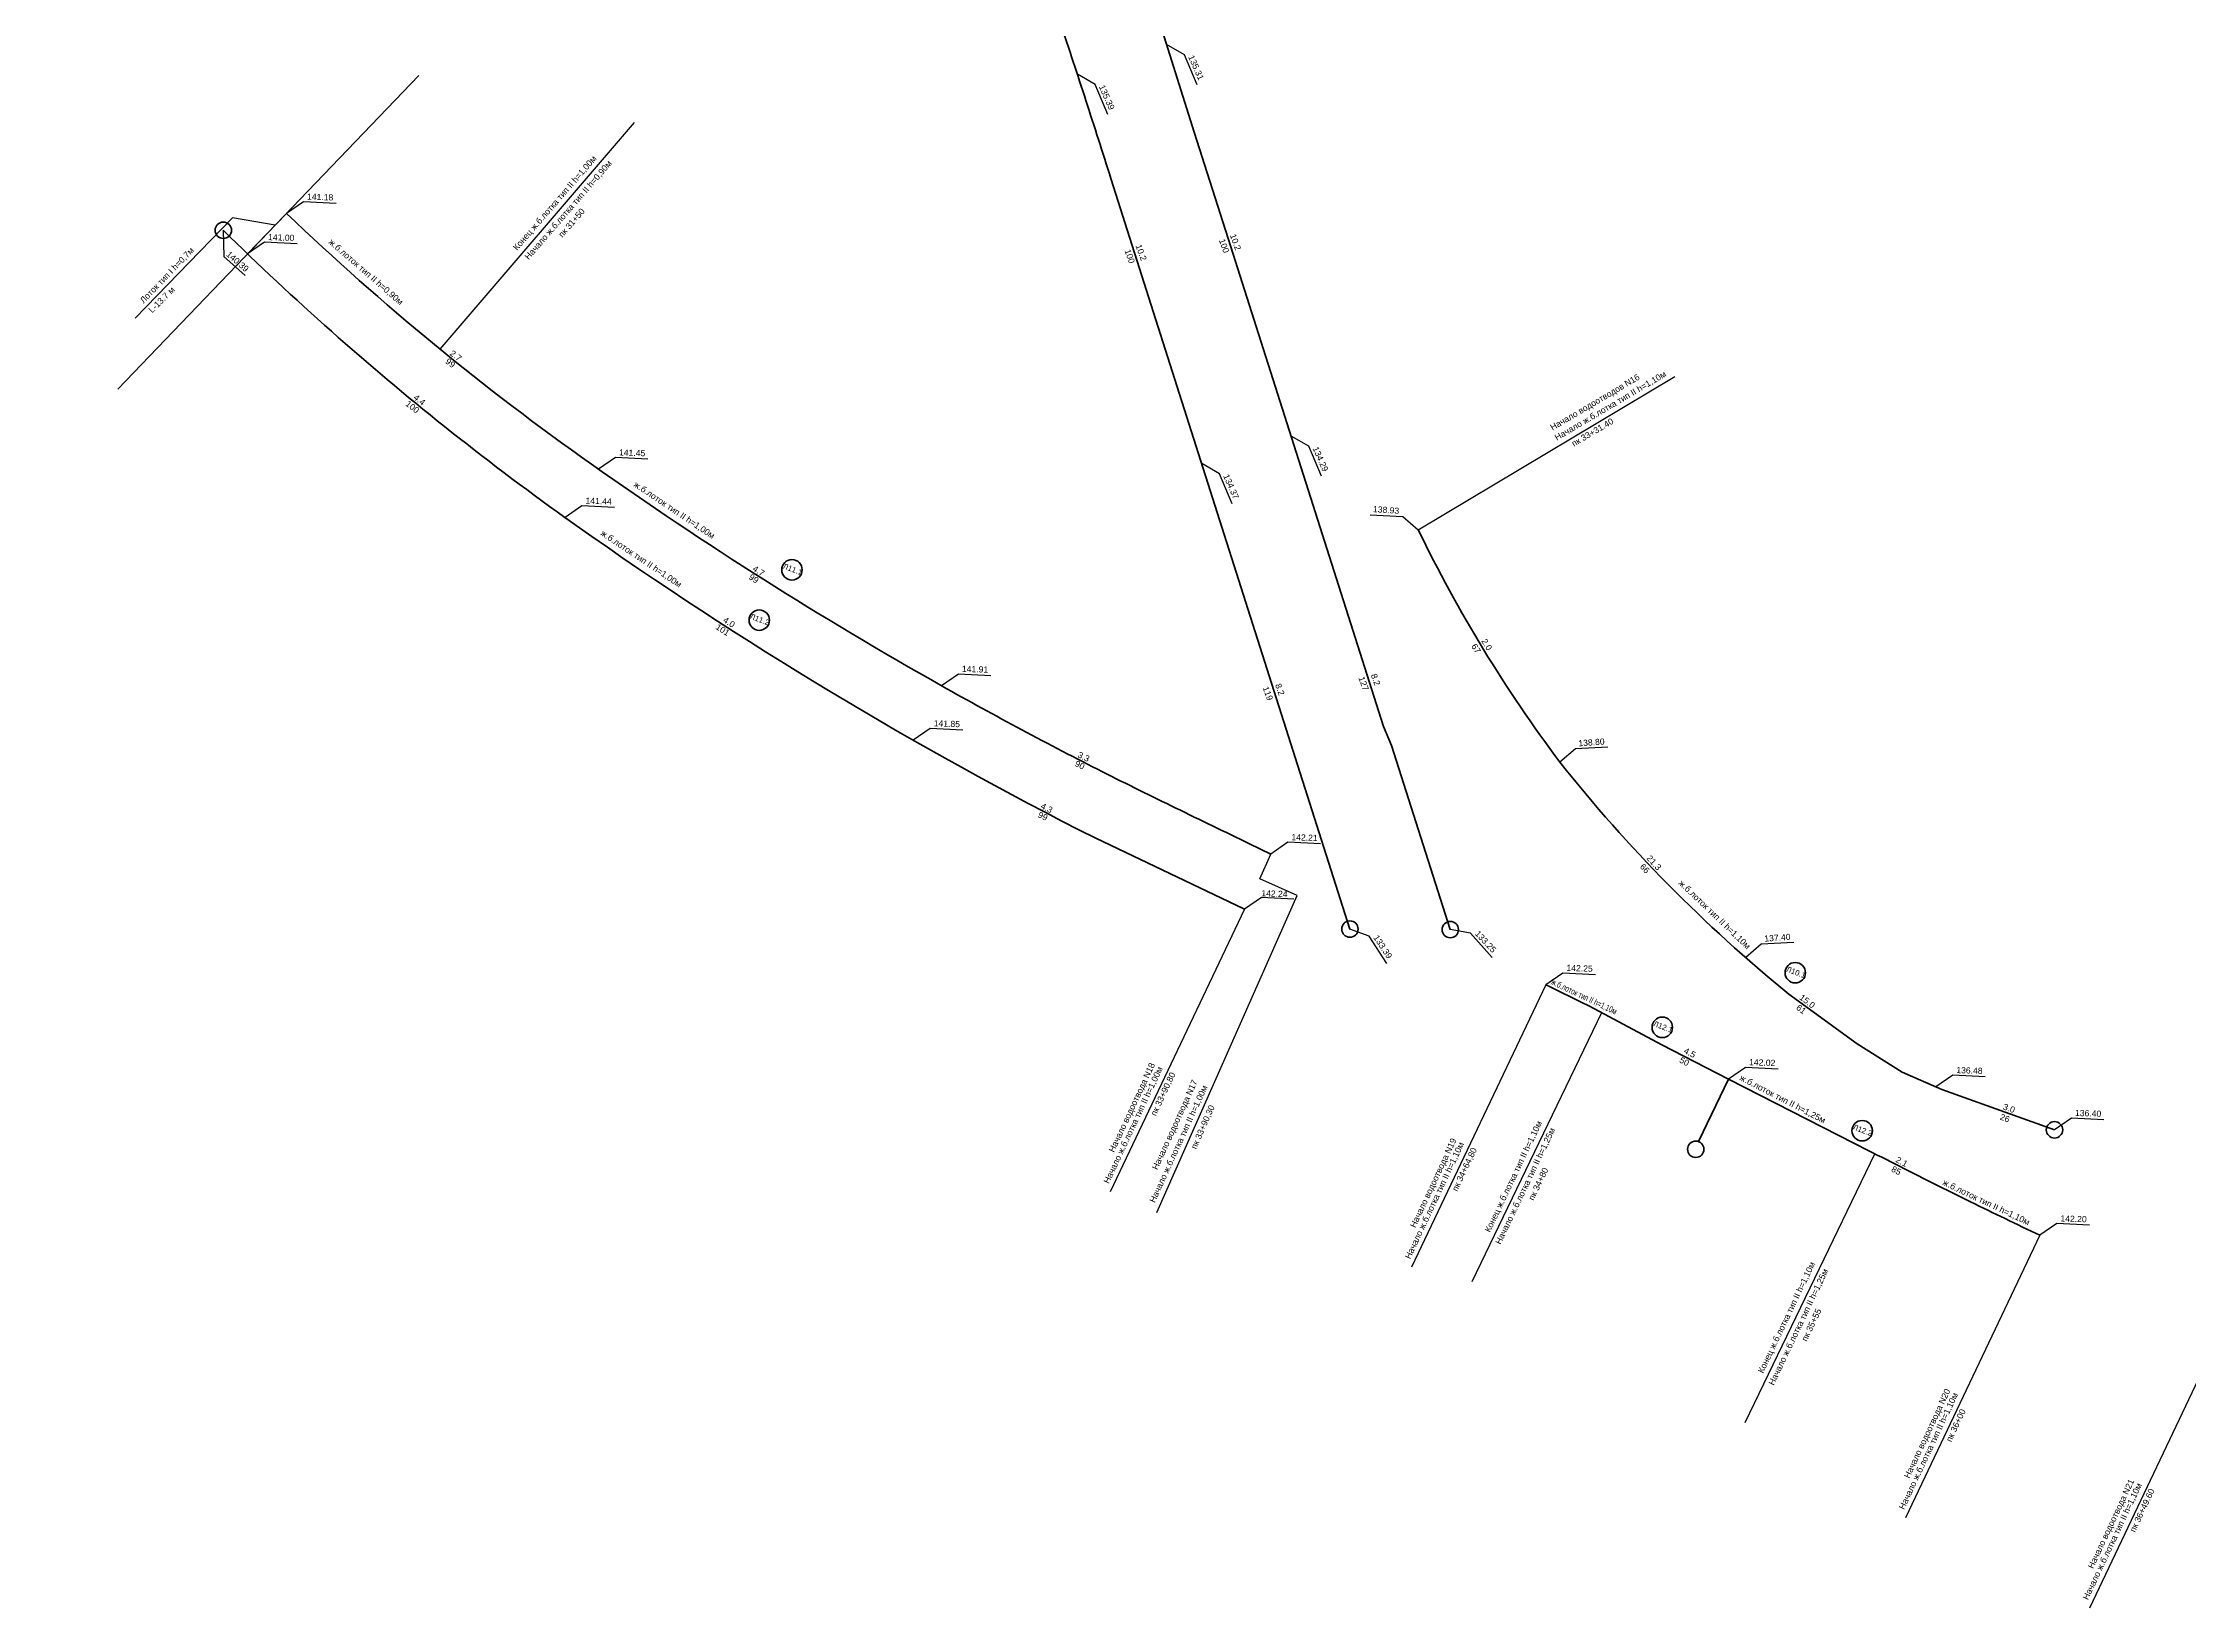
# Model space of a CAD drawing. Extents: x 10897 to 14358, y 7464 to 9324.
# Drawn here: x 12286 to 12810, y 7675 to 8057 of the extents above; entities that cross this region are included whole.
import ezdxf

# ---------------------------------------------------------------- set-up
doc = ezdxf.new("R2010")
doc.units = 0
doc.layers.add('Линии_поперечников Горьковский 22-56', color=10, linetype='Continuous')
doc.layers.add('ЛОТОК', color=1, linetype='Continuous', lineweight=40)
doc.styles.get("Standard").update_dxf_attribs({"font": 'arial.ttf'})
doc.linetypes.add('LOTOK', pattern='A,7e-05,[1,Лоток,S=1,R=0,X=0,Y=0],-7', length=7.00007)

msp = doc.modelspace()

# ---------------------------------------------------------------- linework, layer by layer
at = {"color": 3, "lineweight": 50}
for centre in [(12330.23, 8011.26), (12605.26, 7840.68), (12629.76, 7840.57), (12777.27, 7791.69), (12689.69, 7786.94)]:
    msp.add_circle(centre, 2, dxfattribs=at)
at = {"color": 5, "lineweight": 50}
for centre in [(12469.05, 7928.39), (12461.07, 7916.09), (12713.98, 7830.03), (12681.52, 7816.7), (12730.33, 7791.47)]:
    msp.add_circle(centre, 2.5, dxfattribs=at)
at = {"layer": 'Линии_поперечников Горьковский 22-56'}
msp.add_line((12378, 8049.02, 142.6), (12304.49, 7972.5, 142.6), dxfattribs=at)
at = {"layer": 'ЛОТОК', "color": 0, "lineweight": 30}
for p, q in [((12383.17, 7982.23, 142.6), (12430.65, 8037.6, 142.6)), ((12621.96, 7938.12), (12684.56, 7975.57)), ((12579.52, 7845.53), (12546.77, 7776.57)), ((12653.13, 7827.1), (12620.33, 7758.16)), ((12666.69, 7820.27), (12634.99, 7754.58)), ((12733.37, 7785.87), (12701.67, 7720.18)), ((12773.72, 7765.94), (12740.92, 7697)), ((12818.6, 7743.89), (12785.79, 7674.95))]:
    msp.add_line(p, q, dxfattribs=at)
at = {"layer": 'ЛОТОК', "linetype": 'LOTOK'}
msp.add_line((12697.71, 7804.09), (12690.45, 7788.98), dxfattribs=at)
at = {"layer": 'ЛОТОК', "linetype": 'LOTOK', "flags": 128}
for points in [[(12302.96, 8471.97, -0.101407), (12529.92, 8140.68, -0.016121), (12548.38, 8094.3, 0.012734), (12550.24, 8088.54), (12557.64, 8065.73), (12567.25, 8035.21), (12575.53, 8009.26), (12613.47, 7890.15), (12615.44, 7885.53), (12629.76, 7840.57)], [(12286.19, 8454.59, -0.118311), (12534.55, 8061.83, -0.002187), (12537.72, 8052.39, -0.001563), (12540.82, 8042.91, -0.000938), (12543.88, 8033.41, -0.000313), (12546.91, 8023.88), (12605.26, 7840.68)], [(12579.52, 7845.53), (12579.39, 7845.59), (12543.2, 7862.85, -0.036879), (12416.4, 7939.19, -0.001237), (12413.6, 7941.18, -0.012979), (12384.22, 7963.37, -0.025989), (12330.23, 8011.26)], [(12585.98, 7859.01), (12580.75, 7861.53, -0.000313), (12571.75, 7865.86, -0.000938), (12562.77, 7870.22, -0.001563), (12553.81, 7874.61, -0.002188), (12544.9, 7879.07, -0.011167), (12505.68, 7900.02, -0.025434), (12420.12, 7954.13, -0.036808), (12345.66, 8015.37)], [(12621.96, 7938.12, 0.048316), (12656.54, 7881.43, 0.05441), (12712.4, 7824.82), (12729.09, 7812.64), (12740.06, 7805.79), (12749.77, 7801.5), (12777.27, 7791.69)], [(12653.13, 7827.1, -0.002264), (12663.72, 7821.85), (12681.4, 7812.43), (12697.71, 7804.09)], [(12773.72, 7765.94, -0.002717), (12756.8, 7774.11, -0.002272), (12746.26, 7779.34, -0.001442), (12737.35, 7783.84, -0.000481), (12728.45, 7788.38), (12697.71, 7804.09)]]:
    msp.add_lwpolyline(points, format="xyb", dxfattribs=at)
at = {"layer": 'ЛОТОК', "color": 0, "lineweight": 30}
for points in [[(12567.99, 8046.8), (12564.89, 8054.12), (12560.52, 8056.59)], [(12546.2, 8039.53), (12543.1, 8046.86), (12538.73, 8049.33)], [(12357.74, 8017.81), (12349.8, 8018.22), (12345.67, 8015.37)], [(12342.9, 8012.49), (12332.46, 8014.32), (12308.72, 7989.84)], [(12330.23, 8011.26), (12330.32, 8004.9), (12335.57, 8000.2)], [(12598.36, 7951.24), (12595.26, 7958.56), (12590.89, 7961.03)], [(12433.9, 7955.37), (12425.96, 7955.78), (12421.83, 7952.92)], [(12576.55, 7944.51), (12573.44, 7951.84), (12569.08, 7954.3)], [(12425.73, 7943.59), (12417.78, 7944), (12413.65, 7941.14)], [(12610.22, 7941.83), (12618.16, 7941.4), (12621.96, 7938.12)], [(12517.62, 7902.54), (12509.67, 7902.95), (12505.55, 7900.1)], [(12510.74, 7889.24), (12502.79, 7889.65), (12498.67, 7886.79)], [(12668.24, 7885.1), (12660.3, 7884.67), (12656.5, 7881.39)], [(12558.14, 7771.53), (12592.39, 7848.92), (12583.31, 7852.94), (12585.98, 7859.01)], [(12598.06, 7861.46), (12590.11, 7861.87), (12585.98, 7859.01)], [(12591.59, 7847.97), (12583.65, 7848.38), (12579.52, 7845.53)], [(12614.28, 7832.29), (12609.99, 7838.99), (12605.26, 7840.68)], [(12640.02, 7833.76), (12634.7, 7839.67), (12629.76, 7840.57)], [(12713.64, 7837.42), (12705.69, 7836.98), (12701.89, 7833.71)], [(12665.2, 7829.55), (12657.26, 7829.96), (12653.13, 7827.1)], [(12709.78, 7806.53), (12701.84, 7806.94), (12697.71, 7804.09)], [(12760.37, 7804.6), (12752.42, 7805.01), (12748.3, 7802.15)], [(12789.34, 7794.13), (12781.4, 7794.54), (12777.27, 7791.69)], [(12785.79, 7768.38), (12777.85, 7768.79), (12773.72, 7765.94)]]:
    msp.add_lwpolyline(points, dxfattribs=at)
at = {"layer": 'ЛОТОК', "linetype": 'LOTOK', "elevation": 142.6, "flags": 128}
msp.add_lwpolyline([(12345.67, 8015.37), (12336.17, 8005.48)], dxfattribs=at)
at = {"layer": 'ЛОТОК', "color": 0, "lineweight": 30, "elevation": 142.6}
msp.add_lwpolyline([(12348.24, 8007.92), (12340.3, 8008.33), (12336.17, 8005.48)], dxfattribs=at)

# ---------------------------------------------------------------- texts
at = {"layer": 'ЛОТОК', "color": 0, "lineweight": 30}
for s, rotation, p in [('135.31', 293.89, (12565.74, 8053.6)), ('135.39', 293.89, (12543.94, 8046.34)), ('Конец ж.б.лотка тип II h=1,00м', 49.0474, (12401.95, 8006.21, 142.6)), ('Начало ж.б.лотка тип II h=0,90м', 49.0474, (12404.77, 8003.96, 142.6)), ('141.18', 357.9934, (12350.65, 8018.75)), ('пк 31+50', 49.0474, (12413.02, 8009.38, 142.6)), ('Лоток тип I h=0,7м', 46.0966, (12310.79, 7993.32)), ('140.39', 318.8408, (12330.8, 8005.19)), ('141.00', 357.9934, (12341.15, 8008.87, 142.6)), (' ж.б.лоток тип II h=0,90м', 319.0108, (12355.34, 8008.55)), ('100', 290.0851, (12550.22, 8006.29)), ('10.2', 290.0851, (12552.9, 8007.49)), ('100', 290.0851, (12573.25, 8008.85)), ('10.2', 290.0851, (12575.93, 8010.04)), ('L-13.7 м', 44.8527, (12312.88, 7990.97)), ('99', 322.564, (12384.29, 7978.97)), ('2.7', 322.564, (12385.37, 7980.93)), ('Начало водоотводов N16', 30.5528, (12654.73, 7962.34)), ('Начало ж.б.лотка тип II h=1,10м', 30.5528, (12655.8, 7959.88)), ('100', 322.1959, (12374.57, 7968.62)), ('4.4', 322.1959, (12376.51, 7970.16)), ('пк 33+31.40', 30.5528, (12659.95, 7958.4)), ('141.45', 357.9934, (12426.81, 7956.31)), ('134.29', 293.89, (12596.11, 7958.04)), (' ж.б.лоток тип II h=1,00м', 326.0966, (12429.77, 7949.17)), ('134.37', 293.89, (12574.29, 7951.31)), ('141.44', 357.9934, (12418.63, 7944.53)), ('138.93', 355.9207, (12610.85, 7942.48)), (' ж.б.лоток тип II h=1,00м', 326.0966, (12421.69, 7937.29)), ('99', 327.2422, (12458.36, 7926.24)), ('4.7', 327.2422, (12459.28, 7928.28)), ('4.0', 327.2422, (12452.07, 7915.75)), ('101', 327.2422, (12450.27, 7914.05)), ('2.0', 302.6498, (12637.27, 7910.97)), ('67', 302.6498, (12634.81, 7909.74)), ('141.91', 357.9934, (12510.52, 7903.49)), ('127', 290.0851, (12607.32, 7902.01)), ('8.2', 290.0851, (12610.34, 7902.7)), ('119', 290.0851, (12583.94, 7899.6)), ('8.2', 290.0851, (12586.96, 7900.29)), ('141.85', 357.9934, (12503.64, 7890.18)), ('138.80', 4.0793, (12661.09, 7885.29)), ('90', 333.9891, (12537.96, 7880.58)), ('3.3', 333.9891, (12538.63, 7882.72)), ('4.3', 333.9891, (12529.6, 7870.21)), ('99', 333.9891, (12528.93, 7868.08)), ('142.21', 357.9934, (12590.96, 7862.4)), ('66', 312.6785, (12675.92, 7855.83)), ('21.3', 312.6785, (12677.56, 7857.88)), ('142.24', 357.9934, (12583.61, 7848.7)), (' ж.б.лоток тип II h=1,10м', 316.3475, (12684.93, 7852.13)), ('133.39', 303.6226, (12610.91, 7838.62)), ('133.25', 312.996, (12635.67, 7839.46)), ('137.40', 4.0793, (12706.48, 7837.61)), ('142.25', 357.9934, (12658.11, 7830.49)), ('15.0', 322.6805, (12714.84, 7823.7)), ('61', 322.6805, (12714.05, 7821.23)), ('Начало ж.б.лотка тип II h=1,00м', 64.9345, (12546.41, 7778.42)), ('Начало водоотвода N18', 64.9345, (12547.66, 7786.06)), ('50', 332.2725, (12685.53, 7808.24)), ('4.5', 332.2725, (12686.61, 7810.52)), ('142.02', 357.9934, (12702.69, 7807.48)), ('136.48', 357.9934, (12753.28, 7805.54)), ('Начало ж.б.лотка тип II h=1,00м', 65.5154, (12557.63, 7773.76)), ('пк 33+90,80', 64.9345, (12557.88, 7794.95)), ('Начало водоотвода N17', 65.5712, (12558.27, 7781.79)), (' ж.б.лоток тип II h=1,25м', 332.5275, (12699.73, 7804.19)), ('пк 33+90,30', 66.4724, (12567.74, 7786.84)), ('3.0', 340.2495, (12764.56, 7796.73)), ('136.40', 357.9934, (12782.25, 7795.08)), ('Конец ж.б.лотка тип II h=1,10м', 64.574, (12639.46, 7766.54)), ('Начало ж.б.лотка тип II h=1,25м', 64.574, (12642.04, 7763.58)), ('26', 339.3345, (12763.8, 7794.26)), ('Начало ж.б.лотка тип II h=1,10м', 64.8923, (12619.97, 7760.02)), ('Начало водоотвода N19', 64.8923, (12621.23, 7767.65)), ('пк 34+64,80', 64.8923, (12631.46, 7776.54)), ('пк 34+80', 64.574, (12650.1, 7774.31)), ('85', 332.2725, (12737.26, 7781.64)), ('2.1', 332.2725, (12738.35, 7783.91)), (' ж.б.лоток тип II h=1,10м', 334.5545, (12749.26, 7778.58)), ('142.20', 357.9934, (12778.7, 7769.33)), ('Конец ж.б.лотка тип II h=1,10м', 64.574, (12706.13, 7732.14)), ('Начало ж.б.лотка тип II h=1,25м', 64.574, (12708.72, 7729.18)), ('пк 35+55', 64.574, (12716.78, 7739.91)), ('Начало водоотвода N20', 64.8923, (12741.81, 7706.49)), ('Начало ж.б.лотка тип II h=1,10м', 64.8923, (12740.56, 7698.85)), ('пк 36+00', 64.8923, (12752.05, 7715.37)), ('Начало ж.б.лотка тип II h=1,10м', 64.8923, (12785.44, 7676.8)), ('Начало водоотвода N21', 64.8923, (12786.69, 7684.44)), ('пк 36+49.60', 64.8923, (12796.92, 7693.32))]:
    msp.add_text(s, height=1.5, rotation=rotation, dxfattribs=at).set_placement(p)
at = {"layer": 'ЛОТОК', "color": 5, "lineweight": 30}
for s, p in [('Л11.1', (12466.7, 7928.75)), ('Л11.2', (12458.65, 7916.5)), ('Л10.1', (12711.63, 7830.38)), ('Л12.1', (12679.17, 7817.05)), ('Л12.2', (12727.9, 7791.83))]:
    msp.add_text(s, height=1.35, rotation=339.3292, dxfattribs=at).set_placement(p)
at = {"layer": 'ЛОТОК', "color": 0, "lineweight": 30, "width": 0.6}
msp.add_text(' ж.б.лоток тип II h=1,10м', height=1.5, rotation=334.5545, dxfattribs=at).set_placement((12653.86, 7827.45))

doc.saveas('drawing.dxf')
